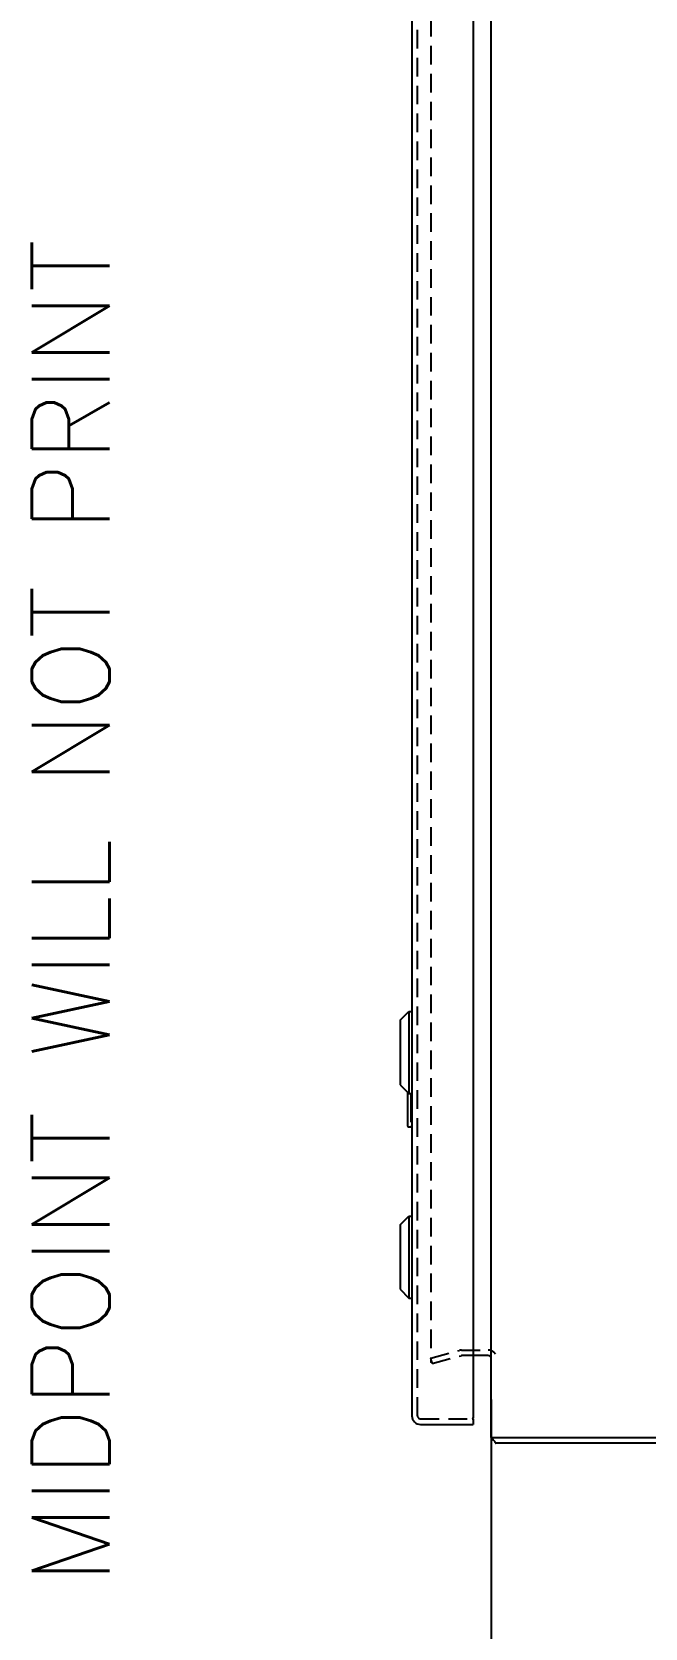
# Model space of a CAD drawing. Header units: inches. Extents: x 0 to 143, y 0 to 92.
# Drawn here: x 71.03 to 79.28, y 38.24 to 59.69 of the extents above; entities that cross this region are included whole.
import ezdxf
from ezdxf.enums import TextEntityAlignment as Align

# ---------------------------------------------------------------- set-up
doc = ezdxf.new("R2010")
doc.units = ezdxf.units.IN
doc.header["$MEASUREMENT"] = 0
doc.linetypes.add('HIDDEN', pattern=[0.375, 0.25, -0.125])
doc.linetypes.add('HIDDEN2', pattern=[0.1875, 0.125, -0.0625])
doc.layers.add('DEFAULT_2', color=8, linetype='HIDDEN')
doc.layers.add('DOOR_ASSEMBLY', color=7, linetype='Continuous')
doc.layers.add('MidPoint', color=210, linetype='HIDDEN2', plot=False)
doc.styles.add('Fields', font='simplex.shx', dxfattribs={"height": 0.185})
doc.styles.get("Standard").update_dxf_attribs({"font": 'arial.ttf'})
doc.dimstyles.get("Standard").update_dxf_attribs({"dimtxt": 0.18, "dimasz": 0.18, "dimexe": 0.18, "dimexo": 0.0625, "dimgap": 0.09, "dimtad": 0, "dimtih": 1, "dimtoh": 1, "dimdec": 4, "dimzin": 0, "dimdsep": 46, "dimtxsty": 'Standard', "dimcen": 0.09, "dimadec": 0, "dimazin": 0, "dimtfac": 1, "dimtdec": 4, "dimtofl": 0, "dimtmove": 0, "dimatfit": 3, "dimfxl": 1, "dimtolj": 1, "dimtzin": 0, "dimarcsym": 0})

# ---------------------------------------------------------------- blocks, each defined once
blk = doc.blocks.new('RG_Master_Ver_4_2_2')
at = {"style": 'Fields'}
for tag, p in [('DESCRIPTION_3', (13.1158, 1.307)), ('DRN_3', (15.4724, 1.307)), ('CHK_3', (16.5293, 1.307)), ('APP_3', (17.5522, 1.307)), ('DATE_3', (18.8294, 1.307)), ('CUSTOMER', (28.9966, 1.2135)), ('DRAWING_DESC', (32.2295, 1.2455)), ('DESCRIPTION_2', (13.1158, 0.9513)), ('DRN_2', (15.4724, 0.9513)), ('CHK_2', (16.5293, 0.9513)), ('APP_2', (17.5522, 0.9513)), ('DATE_2', (18.8294, 0.9513)), ('DRAWING_#', (32.125, 0.8944)), ('SIZE', (30.7145, 0.8944)), ('REV', (33.5429, 0.8944)), ('DESCRIPTION_1', (13.1158, 0.5956)), ('DRN_1', (15.4724, 0.5956)), ('CHK_1', (16.5293, 0.5956)), ('APP_1', (17.5522, 0.5956)), ('DATE_1', (18.8294, 0.5956)), ('PROJECT_#', (28.9813, 0.5809)), ('DRN_BY', (30.875, 0.5245)), ('CHK_BY', (31.7615, 0.5245)), ('APP_BY', (32.75, 0.5245)), ('SCALE', (33.6518, 0.5245)), ('PROJECT_NAME', (29.021, 0.1759)), ('SHEETNUM', (32.7527, 0.1759)), ('TTL_SHTS', (33.5471, 0.1759))]:
    blk.add_attdef(tag, text='', height=0.125, dxfattribs=at).set_placement(p, align=Align.CENTER)
at = {"style": 'Fields', "flags": 9}
blk.add_attdef('WD_TB', (9.9529, 0.1939), '', height=0.0638, dxfattribs=at)
at = {"layer": 'MidPoint', "insert": (17.0162, 9.206), "char_height": 0.25, "attachment_point": 1, "rotation": 90, "style": 'Fields'}
blk.add_mtext_dynamic_manual_height_columns('MIDPOINT WILL NOT PRINT', width=5.375, gutter_width=0.575, heights=[0], dxfattribs=at)
blk = doc.blocks.new('*D18')
at = {"color": 0, "lineweight": -2, "transparency": 16777216}
for p, q in [((81.125, 49.438), (81.125, 37.195)), ((77.207, 41.312), (77.207, 37.195)), ((77.907, 37.375), (78.138, 37.375)), ((80.425, 37.375), (80.194, 37.375))]:
    blk.add_line(p, q, dxfattribs=at)
at = {"color": 0, "transparency": 16777216}
for points in [[(77.907, 37.492), (77.907, 37.258), (77.207, 37.375)], [(80.425, 37.492), (80.425, 37.258), (81.125, 37.375)]]:
    blk.add_solid(points, dxfattribs=at)
at = {"layer": 'Defpoints', "color": 0, "transparency": 16777216}
for p in [(81.125, 49.5), (77.207, 41.375), (81.125, 37.375)]:
    blk.add_point(p, dxfattribs=at)
at = {"color": 0, "transparency": 16777216, "insert": (79.166, 37.375), "char_height": 0.55, "attachment_point": 5}
blk.add_mtext('\\A1;4.000', dxfattribs=at)

msp = doc.modelspace()

# ---------------------------------------------------------------- linework, layer by layer
at = {"color": 3, "linetype": 'Continuous'}
for p, q in [((77.20903, 40.80304), (77.20903, 76.65304)), ((77.16703, 41.90304), (76.96603, 41.90304)), ((77.20903, 40.80304), (93.20903, 40.80304)), ((93.14603, 40.72804), (77.27203, 40.72804))]:
    msp.add_line(p, q, dxfattribs=at)
for points in [[(77.2469, 40.75886), (77.24844, 40.7573), (77.24991, 40.75552), (77.25133, 40.75354), (77.25271, 40.75139), (77.25404, 40.74913), (77.25533, 40.74681)], [(77.25533, 40.74681), (77.25779, 40.74223), (77.25899, 40.74004), (77.26018, 40.73798), (77.26134, 40.7361), (77.26252, 40.73436), (77.26381, 40.73271), (77.26512, 40.73127), (77.26642, 40.73013), (77.26768, 40.72927), (77.2689, 40.72866), (77.27004, 40.72829), (77.27109, 40.72809), (77.27203, 40.72804)]]:
    msp.add_lwpolyline(points, dxfattribs=at)
for centre, radius, start, end in [((77.16703, 41.86104), 0.042, 0, 90), ((77.32603, 40.84504), 0.117, 201.042651, 227.443082)]:
    msp.add_arc(centre, radius, start, end, dxfattribs=at)
at = {"layer": 'DEFAULT_2', "color": 8, "linetype": 'HIDDEN'}
for p, q in [((76.3964, 75.63034), (76.3964, 41.82574)), ((76.3964, 41.87117), (76.78252, 41.97463)), ((76.41581, 41.79873), (76.3964, 41.87117)), ((76.41581, 41.79873), (76.80193, 41.90219)), ((76.8084, 41.97804), (77.16703, 41.97804)), ((76.96603, 41.90304), (76.8084, 41.90304))]:
    msp.add_line(p, q, dxfattribs=at)
for points in [[(76.3964, 41.82574), (76.3965, 41.82371), (76.39679, 41.82173), (76.39728, 41.81977), (76.39796, 41.81788), (76.39881, 41.81606), (76.39984, 41.81435)], [(76.41572, 41.80574), (76.41465, 41.80577), (76.41271, 41.80599), (76.4108, 41.8064), (76.40894, 41.80701), (76.40715, 41.80782), (76.40545, 41.8088), (76.40385, 41.80996), (76.40237, 41.81128), (76.40103, 41.81275), (76.39984, 41.81435)], [(76.42046, 41.80635), (76.41853, 41.80596), (76.4166, 41.80576), (76.41572, 41.80574)]]:
    msp.add_lwpolyline(points, dxfattribs=at)
for centre, radius, start, end in [((76.8084, 41.87804), 0.1, 90, 105), ((76.8084, 41.87804), 0.025, 90, 105), ((77.16703, 41.86104), 0.117, 33.099825, 90)]:
    msp.add_arc(centre, radius, start, end, dxfattribs=at)
at = {"layer": 'DOOR_ASSEMBLY', "color": 3, "linetype": 'Continuous'}
for p, q in [((76.96603, 76.38804), (76.96603, 41.06804)), ((76.14103, 76.36104), (76.14103, 41.09504)), ((76.25803, 40.97804), (76.96603, 40.97804))]:
    msp.add_line(p, q, dxfattribs=at)
at = {"layer": 'DOOR_ASSEMBLY', "color": 8, "linetype": 'HIDDEN'}
for p, q in [((76.21603, 41.09504), (76.21603, 76.36104)), ((76.25803, 41.05304), (76.95103, 41.05304))]:
    msp.add_line(p, q, dxfattribs=at)
at = {"layer": 'DOOR_ASSEMBLY', "color": 7, "linetype": 'Continuous'}
for p, q in [((75.98355, 46.41111), (76.10166, 46.52922)), ((75.98355, 46.41111), (75.98355, 45.54497)), ((76.10166, 46.52922), (76.14103, 46.52922)), ((76.10166, 46.52922), (76.10166, 45.42686)), ((75.98355, 45.54497), (76.10166, 45.42686)), ((76.08103, 45.44749), (76.08103, 44.99304)), ((76.10166, 45.42686), (76.14103, 45.42686)), ((76.1277, 45.42686), (76.1277, 45.07804)), ((76.09603, 44.97804), (76.14103, 44.97804)), ((75.98355, 43.66111), (76.10166, 43.77922)), ((76.10166, 43.77922), (76.14103, 43.77922)), ((76.10166, 43.77922), (76.10166, 42.67686)), ((75.98355, 43.66111), (75.98355, 42.79498)), ((75.98355, 42.79497), (76.10166, 42.67686)), ((76.10166, 42.67686), (76.14103, 42.67686)), ((76.95103, 41.05304), (76.96603, 41.05304)), ((76.96603, 41.05304), (76.96603, 40.97804))]:
    msp.add_line(p, q, dxfattribs=at)
msp.add_lwpolyline([(76.1277, 45.07804), (76.12765, 45.07174), (76.1275, 45.06552), (76.12726, 45.0594), (76.12693, 45.05341), (76.12652, 45.04756), (76.12603, 45.04187)], dxfattribs=at)
for centre, start, end in [((76.09603, 44.99304), 180, 270), ((76.12603, 44.99304), 270, 0)]:
    msp.add_arc(centre, 0.015, start, end, dxfattribs=at)
at = {"layer": 'DOOR_ASSEMBLY', "color": 3, "linetype": 'Continuous'}
for centre, radius, start, end in [((76.25803, 41.09504), 0.117, 180, 270), ((76.95103, 41.06804), 0.015, 270, 0)]:
    msp.add_arc(centre, radius, start, end, dxfattribs=at)
at = {"layer": 'DOOR_ASSEMBLY', "color": 8, "linetype": 'HIDDEN'}
msp.add_arc((76.25803, 41.09504), 0.042, 180, 270, dxfattribs=at)

# ---------------------------------------------------------------- block references
at = {"xscale": 4.175182481751825, "yscale": 4.175182481751825, "zscale": 4.175182481751825}
msp.add_blockref('RG_Master_Ver_4_2_2', (-0.01704, 0.3969), dxfattribs=at)

# ---------------------------------------------------------------- dimensions: what is measured, and where the dimension line sits
at = {"color": 2}
dim = msp.add_linear_dim(base=(81.125, 37.375), p1=(77.20724, 41.375), p2=(81.125, 49.5), text='4.000', dimstyle='Standard', override={"dimtxt": 0.55, "dimasz": 0.7}, dxfattribs=at)
dim.commit()
dim.dimension.update_dxf_attribs({"geometry": '*D18', "text_midpoint": (79.16612, 37.375)})

doc.saveas('drawing.dxf')
